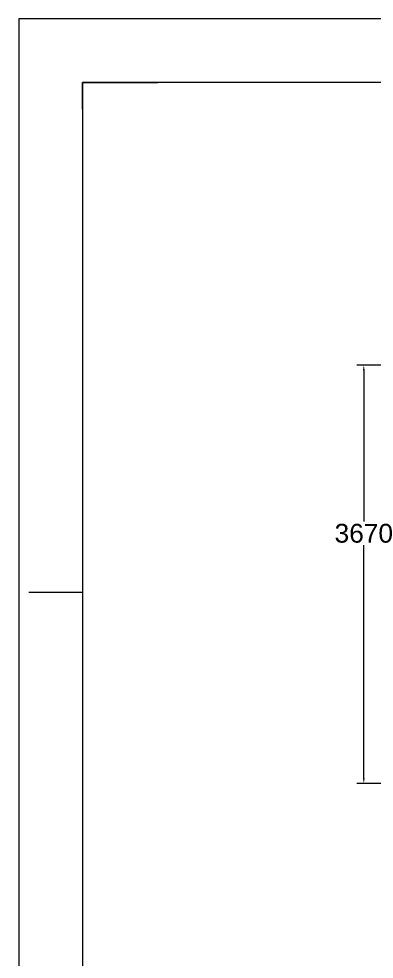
# Model space of a CAD drawing. Header units: millimetres. Extents: x -1 to 671026, y 1 to 511259.
# Drawn here: x -1 to 79176, y 301685 to 511259 of the extents above; entities that cross this region are included whole.
import ezdxf
from ezdxf.enums import TextEntityAlignment as Align

# ---------------------------------------------------------------- set-up
doc = ezdxf.new("R2010")
doc.units = ezdxf.units.MM
doc.header["$LTSCALE"] = 25.4
doc.layers.get('Defpoints').update_dxf_attribs({"lineweight": 5})
doc.layers.add('Title Block', color=7, linetype='Continuous', lineweight=5)
doc.styles.add('ACANSTS', font='romans.shx', dxfattribs={"height": 25.4})
doc.styles.add('Roman', font='arial.ttf')
doc.styles.get("Standard").update_dxf_attribs({"font": 'arial.ttf'})
doc.dimstyles.new('ISO-25', dxfattribs={"dimscale": 30, "dimtxt": 38.1, "dimasz": 38.1, "dimexe": 50.8, "dimexo": 50.8, "dimgap": 15.875, "dimtad": 1, "dimtih": 1, "dimtoh": 1, "dimdec": 1, "dimlfac": 0.03937, "dimdsep": 46, "dimtxsty": 'Standard', "dimcen": 63.5, "dimclrd": 7, "dimclre": 7, "dimclrt": 7, "dimadec": 0, "dimazin": 0, "dimtfac": 1, "dimtdec": 1, "dimtmove": 0, "dimatfit": 3, "dimfxl": 25.4, "dimlwd": 5, "dimlwe": 5, "dimarcsym": 0})

# ---------------------------------------------------------------- blocks, each defined once
blk = doc.blocks.new('*D4')
at = {"color": 7, "linetype": 'Continuous', "lineweight": 5, "transparency": 16777216}
for p, q in [((107607, 434061), (75340, 434061)), ((76864, 432918), (76864, 399196)), ((76864, 341986), (76864, 393961)), ((97540, 340843), (75340, 340843))]:
    blk.add_line(p, q, dxfattribs=at)
at = {"color": 7, "transparency": 16777216}
for points in [[(76674, 432918), (77055, 432918), (76864, 434061)], [(76674, 341986), (77055, 341986), (76864, 340843)]]:
    blk.add_solid(points, dxfattribs=at)
at = {"layer": 'Defpoints', "color": 0, "transparency": 16777216}
for p in [(76864, 434061), (109131, 434061), (99064, 340843)]:
    blk.add_point(p, dxfattribs=at)
at = {"color": 7, "lineweight": 5, "transparency": 16777216, "insert": (76864, 396579), "char_height": 4191, "attachment_point": 5, "style": 'Roman'}
blk.add_mtext('3670', dxfattribs=at)
blk = doc.blocks.new('LONE STAR BLOWER TITLE BLOCK (SIZE A)')
at = {"layer": 'Title Block', "lineweight": 15}
for p, q in [((600.08, 457.2), (0, 457.2)), ((0, 457.2), (0, 0)), ((587.38, 444.5), (12.7, 444.5)), ((587.38, 444.5), (12.7, 444.5)), ((12.7, 444.5), (12.7, 12.7)), ((12.7, 439.2), (12.7, 444.5)), ((12.7, 444.5), (27.67, 444.5)), ((12.7, 439.2), (12.7, 361.13)), ((1.98, 342.9), (12.7, 342.9))]:
    blk.add_line(p, q, dxfattribs=at)
at = {"layer": 'Title Block', "lineweight": 15, "style": 'ACANSTS'}
for tag, p, height in [('DRAWN_DATE', (402.66, 58.47), 3.43), ('DRAWN_BY', (375.45, 58.16), 3.43), ('DRAWING_SUBTITLE', (450.18, 50.21), 5.14), ('CHECKED_BY', (376.02, 49.37), 3.43), ('CHECK_DATE', (402.18, 49.5), 3.43), ('ENGINEER', (375.87, 40.95), 3.43), ('ENG_DATE', (401.95, 40.92), 3.43), ('DRAWING_SUBTITLE', (450.12, 39.35), 5.14), ('MANUFACTURING', (375.76, 32.38), 3.43), ('MFG_DATE', (401.98, 32.46), 3.43), ('CONTROL', (375.76, 23.81), 3.43), ('CONTROL_DATE', (401.98, 23.88), 3.43), ('CAGE_CODE', (455.36, 23.27), 3.43), ('MODEL_FILE_NAME', (230.14, 15.52), 3.43), ('APPROVED_BY', (375.47, 14.54), 3.43), ('APPROVAL_DATE', (401.77, 14.47), 3.43)]:
    blk.add_attdef(tag, p, '', height=height, dxfattribs=at)
at = {"layer": 'Title Block', "lineweight": 15, "style": 'Roman', "flags": 8}
for tag, height, p in [('DWG_NUMBER', 7.14, (484.29, 29.15)), ('SCALE', 3.43, (459.83, 17.88)), ('SHEETNUMBER', 3.43, (539.89, 17.88)), ('TOTA_SHEETS', 3.43, (556.11, 17.82))]:
    blk.add_attdef(tag, text='', height=height, dxfattribs=at).set_placement(p, align=Align.TOP_LEFT)
at = {"layer": 'Title Block', "lineweight": 15, "style": 'ACANSTS'}
blk.add_attdef('REVISION', text='', height=3.43, dxfattribs=at).set_placement((580.38, 22.69), align=Align.CENTER)

msp = doc.modelspace()

# ---------------------------------------------------------------- block references
at = {"xscale": 1118.237794126772, "yscale": 1118.237794126772, "zscale": 1118.237794126772}
msp.add_blockref('LONE STAR BLOWER TITLE BLOCK (SIZE A)', (-0.66, 0.57), dxfattribs=at)

# ---------------------------------------------------------------- dimensions: what is measured, and where the dimension line sits
at = {"color": 7, "lineweight": 5}
dim = msp.add_linear_dim(base=(76864.25, 434061.4), p1=(99063.57, 340843.4), p2=(109130.94, 434061.4), angle=90, dimstyle='ISO-25', override={"dimscale": 30, "dimtxt": 139.7, "dimpost": '\\X', "dimtxsty": 'Roman', "dimtmove": 1}, dxfattribs=at)
dim.commit()
dim.dimension.update_dxf_attribs({"geometry": '*D4', "text_midpoint": (76864.25, 396578.69), "dimtype": 160})

doc.saveas('drawing.dxf')
